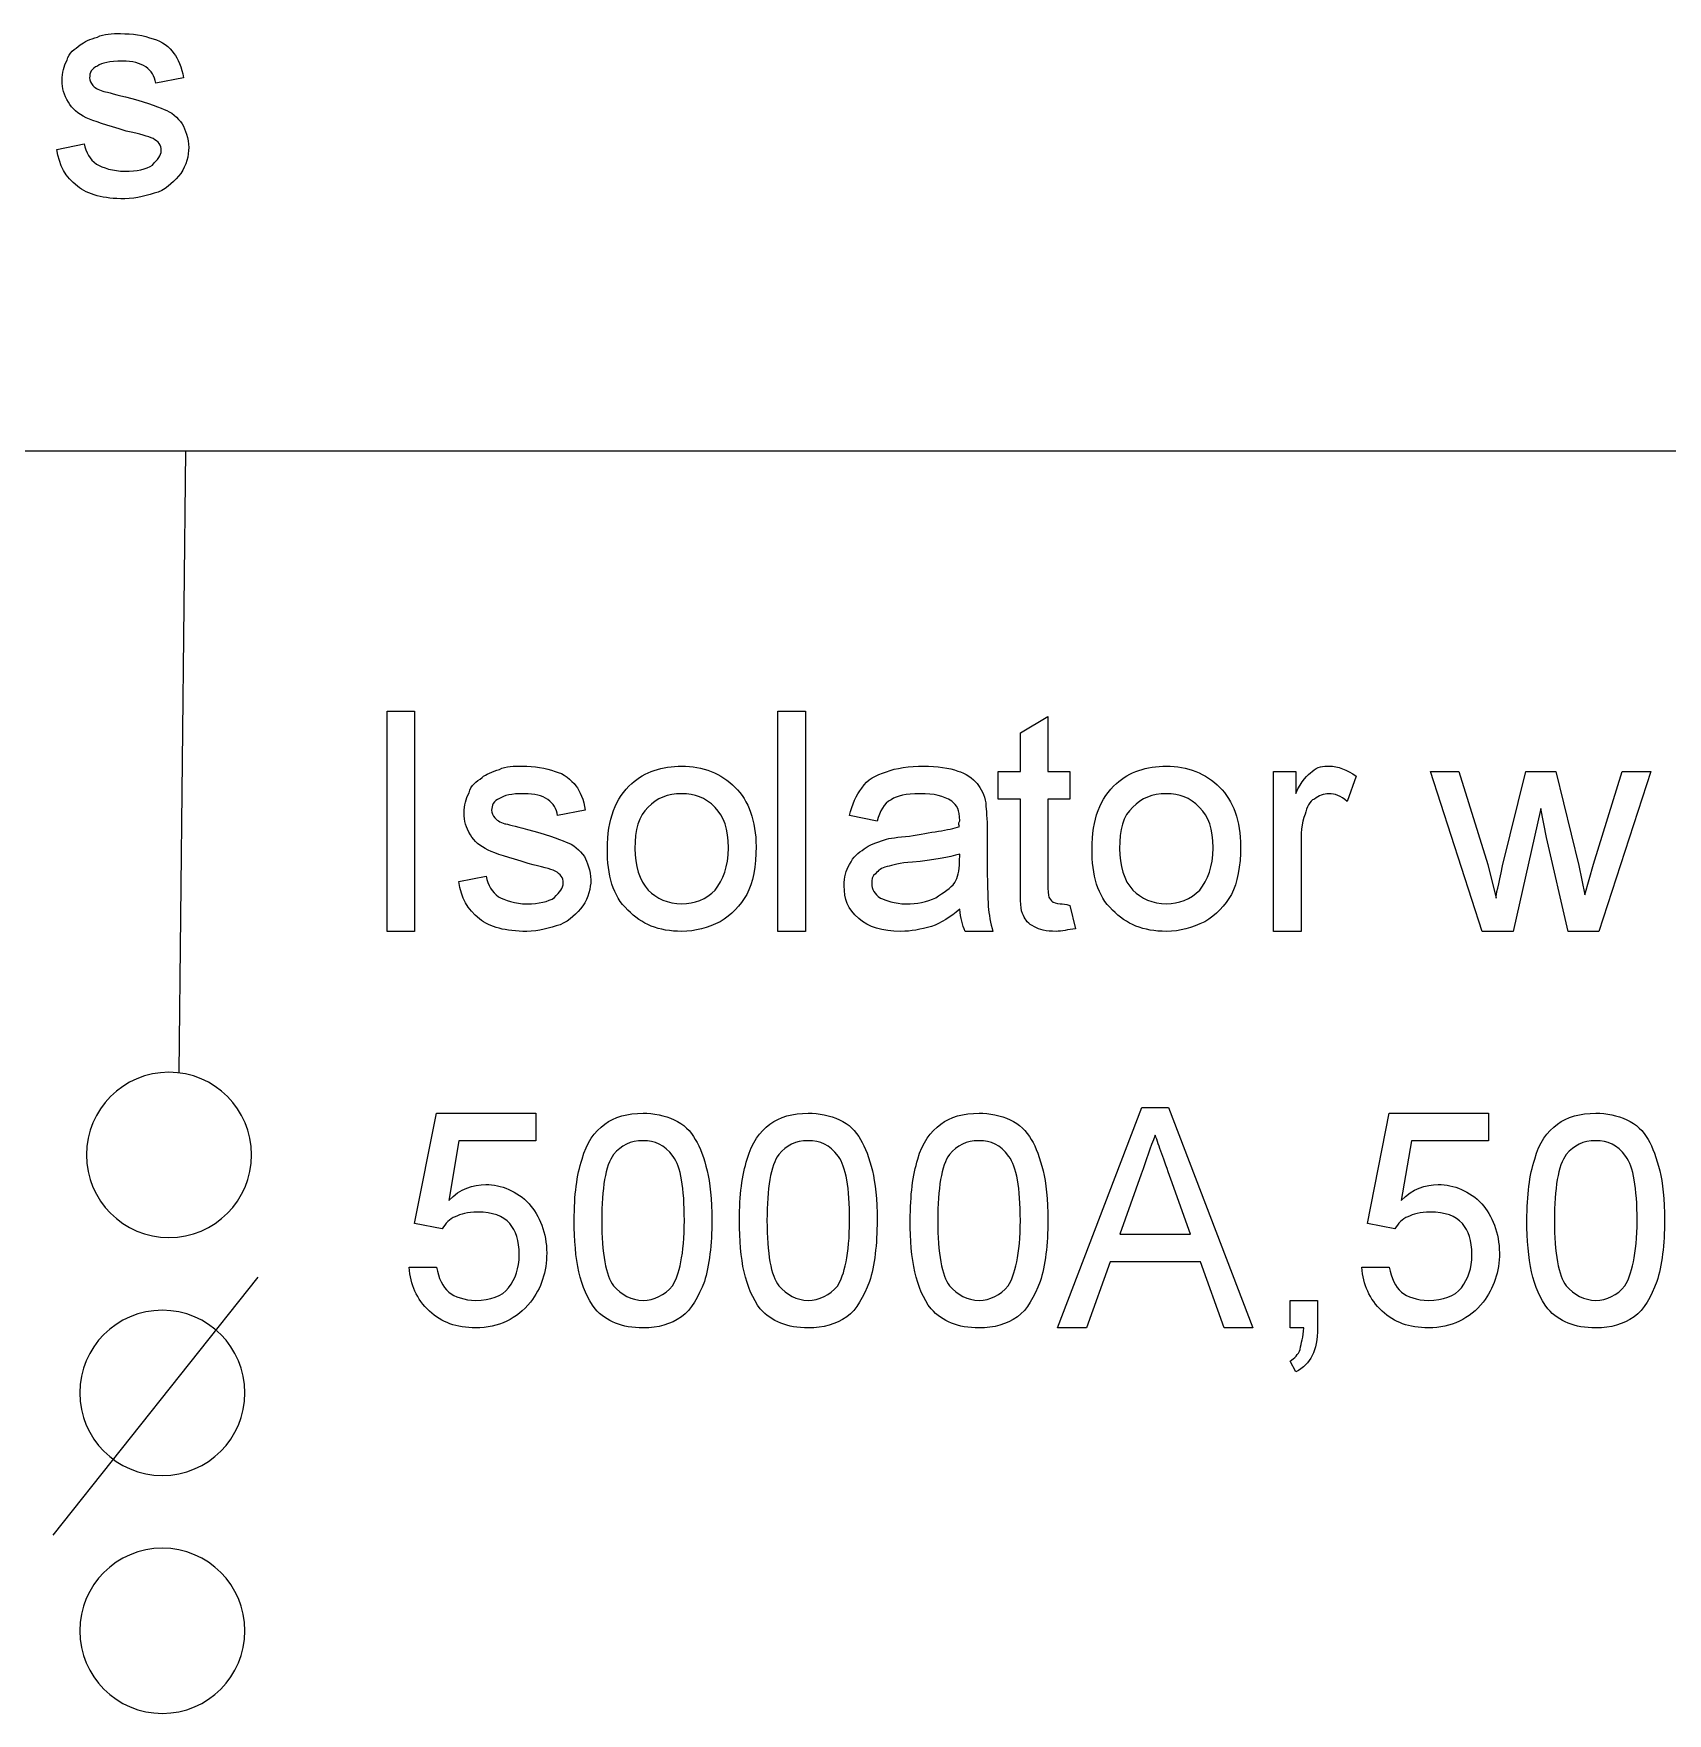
# Model space of a CAD drawing. Header units: millimetres. Extents: x 12 to 286, y 8 to 173.
# Drawn here: x 69.1 to 79.57, y 43.04 to 53.8 of the extents above; entities that cross this region are included whole.
import ezdxf

# ---------------------------------------------------------------- set-up
doc = ezdxf.new("R2010")
doc.units = ezdxf.units.MM
doc.layers.get('0').update_dxf_attribs({"linetype": 'CONTINUOUS'})

msp = doc.modelspace()

# ---------------------------------------------------------------- linework, layer by layer
at = {"color": 0}
for p, q in [((70.0624, 53.516), (69.886, 53.4818)), ((69.2506, 53.0571), (69.427, 53.0931)), ((22.9595, 51.1253), (159.272, 51.1253)), ((70.0761, 51.1253), (70.0334, 47.1456)), ((71.3673, 48.048), (71.3673, 49.4591)), ((71.3673, 49.4591), (71.5437, 49.4591)), ((71.5437, 49.4591), (71.5437, 48.048)), ((73.871, 48.048), (73.871, 49.4591)), ((73.871, 49.4591), (74.0473, 49.4591)), ((74.0473, 49.4591), (74.0473, 48.048)), ((75.4242, 49.3201), (75.6006, 49.4235)), ((75.6006, 49.4235), (75.6006, 49.0721)), ((75.4242, 49.0721), (75.4242, 49.3201)), ((75.2821, 48.8957), (75.2821, 49.0721)), ((75.2821, 49.0721), (75.4242, 49.0721)), ((75.6006, 49.0721), (75.741, 49.0721)), ((75.741, 49.0721), (75.741, 48.8957)), ((77.046, 48.048), (77.046, 49.0721)), ((77.046, 49.0721), (77.1881, 49.0721)), ((77.1881, 49.0721), (77.1881, 48.9313)), ((78.383, 48.048), (78.0521, 49.0721)), ((78.0521, 49.0721), (78.2341, 49.0721)), ((78.2341, 49.0721), (78.4186, 48.4766)), ((78.5139, 48.4671), (78.6624, 49.0721)), ((78.6624, 49.0721), (78.8539, 49.0721)), ((78.8539, 49.0721), (79.0014, 48.4699)), ((79.0952, 48.4794), (79.2797, 49.0721)), ((79.4632, 49.0721), (79.1298, 48.048)), ((79.2797, 49.0721), (79.4632, 49.0721)), ((77.5751, 49.0418), (77.5187, 48.8805)), ((75.4242, 48.8957), (75.2821, 48.8957)), ((75.4242, 48.3415), (75.4242, 48.8957)), ((75.741, 48.8957), (75.6006, 48.8957)), ((75.6006, 48.8957), (75.6006, 48.3528)), ((72.6362, 48.8237), (72.4598, 48.7895)), ((74.5063, 48.7535), (74.3299, 48.7895)), ((78.7576, 48.835), (78.5813, 48.048)), ((78.7947, 48.6488), (78.7576, 48.835)), ((75.2119, 48.7204), (75.2119, 48.5098)), ((78.934, 48.048), (78.7947, 48.6488)), ((72.7784, 48.5771), (72.7784, 48.5771)), ((75.0341, 48.4946), (75.0355, 48.5429)), ((75.8832, 48.5771), (75.8832, 48.5771)), ((77.2223, 48.5937), (77.2223, 48.048)), ((78.4186, 48.4766), (78.4722, 48.2618)), ((79.0014, 48.4699), (79.0402, 48.2822)), ((79.0402, 48.2822), (79.0952, 48.4794)), ((71.8263, 48.3665), (72.0027, 48.4008)), ((75.741, 48.2148), (75.777, 48.0646)), ((75.0355, 48.1902), (75.0355, 48.1902)), ((71.5437, 48.048), (71.3673, 48.048)), ((74.0473, 48.048), (73.871, 48.048)), ((75.2479, 48.048), (75.0715, 48.048)), ((77.2223, 48.048), (77.046, 48.048)), ((78.5813, 48.048), (78.383, 48.048)), ((79.1298, 48.048), (78.934, 48.048)), ((75.6627, 45.5083), (76.2028, 46.9194)), ((76.2028, 46.9194), (76.3736, 46.9194)), ((76.3736, 46.9194), (76.9137, 45.5083)), ((71.5437, 46.1779), (71.6841, 46.8835)), ((71.6841, 46.8835), (72.3194, 46.8835)), ((72.3194, 46.8835), (72.3194, 46.7071)), ((77.6471, 46.1779), (77.7875, 46.8835)), ((77.7875, 46.8835), (78.4229, 46.8835)), ((78.4229, 46.8835), (78.4229, 46.7071)), ((71.8273, 46.7071), (71.7628, 46.3243)), ((72.3194, 46.7071), (71.8273, 46.7071)), ((77.9307, 46.7071), (77.8648, 46.3243)), ((78.4229, 46.7071), (77.9307, 46.7071)), ((76.1986, 46.4936), (76.0607, 46.1077)), ((76.5143, 46.1077), (76.3887, 46.4619)), ((71.7201, 46.1437), (71.5437, 46.1779)), ((72.566, 46.1959), (72.566, 46.1959)), ((73.6244, 46.1959), (73.6244, 46.1959)), ((74.7187, 46.1959), (74.7187, 46.1959)), ((77.8235, 46.1437), (77.6471, 46.1779)), ((78.6694, 46.1959), (78.6694, 46.1959)), ((76.0607, 46.1077), (76.5143, 46.1077)), ((71.5077, 45.8971), (71.6841, 45.8971)), ((75.9989, 45.9313), (75.8472, 45.5083)), ((76.5775, 45.9313), (75.9989, 45.9313)), ((76.7292, 45.5083), (76.5775, 45.9313)), ((77.6111, 45.8971), (77.7875, 45.8971)), ((69.2284, 44.1812), (70.5418, 45.8336)), ((77.1521, 45.5083), (77.1521, 45.6847)), ((77.1521, 45.6847), (77.3285, 45.6847)), ((77.3285, 45.6847), (77.3285, 45.5083)), ((75.8472, 45.5083), (75.6627, 45.5083)), ((76.9137, 45.5083), (76.7292, 45.5083)), ((77.2403, 45.5083), (77.1521, 45.5083)), ((77.1881, 45.2258), (77.1521, 45.296))]:
    msp.add_line(p, q, dxfattribs=at)
for points in [[(69.511, 53.7767), (69.5523, 53.7986), (69.6062, 53.7986), (69.6599, 53.7986)], [(69.6599, 53.7986), (69.7315, 53.7986), (69.8087, 53.7877), (69.8694, 53.764)], [(69.3166, 53.6279), (69.3279, 53.6773), (69.3663, 53.6995), (69.4009, 53.7256)], [(69.4009, 53.7256), (69.4256, 53.7464), (69.4641, 53.7626), (69.511, 53.7767)], [(69.8694, 53.764), (69.923, 53.7531), (69.9742, 53.7104), (70.0017, 53.672)], [(69.2848, 53.498), (69.2848, 53.5506), (69.2961, 53.5876), (69.3166, 53.6279)], [(69.511, 53.5905), (69.4739, 53.5795), (69.4612, 53.5436), (69.4612, 53.516)], [(69.6722, 53.6222), (69.5854, 53.6222), (69.5427, 53.6113), (69.511, 53.5905)], [(69.8211, 53.5852), (69.784, 53.6099), (69.7371, 53.6222), (69.6722, 53.6222)], [(69.886, 53.4818), (69.8775, 53.5259), (69.8571, 53.5601), (69.8211, 53.5852)], [(70.0017, 53.672), (70.0278, 53.6402), (70.0511, 53.5809), (70.0624, 53.516)], [(69.3251, 53.359), (69.2976, 53.406), (69.2848, 53.4472), (69.2848, 53.498)], [(69.4612, 53.516), (69.4612, 53.498), (69.4683, 53.4818), (69.4821, 53.4666)], [(69.4821, 53.4666), (69.4891, 53.4568), (69.5166, 53.4388), (69.5456, 53.4293)], [(69.5456, 53.4293), (69.5579, 53.4293), (69.6101, 53.4127), (69.6902, 53.3936)], [(69.6902, 53.3936), (69.8017, 53.3658), (69.8899, 53.3329), (69.9396, 53.3121)], [(69.4394, 53.2599), (69.3843, 53.2874), (69.3512, 53.3164), (69.3251, 53.359)], [(69.9396, 53.3121), (69.9823, 53.2998), (70.0278, 53.2599), (70.0553, 53.2197)], [(69.6958, 53.1742), (69.5674, 53.2158), (69.4902, 53.2349), (69.4394, 53.2599)], [(69.868, 53.1262), (69.8377, 53.14), (69.7865, 53.1551), (69.6958, 53.1742)], [(70.0553, 53.2197), (70.0733, 53.1841), (70.0966, 53.129), (70.0966, 53.0684)], [(69.3829, 52.8204), (69.3043, 52.8821), (69.2697, 52.9527), (69.2506, 53.0571)], [(69.427, 53.0931), (69.4365, 53.0366), (69.4626, 52.9925), (69.5053, 52.9622)], [(69.8638, 52.9565), (69.8969, 52.9939), (69.9202, 53.0144), (69.9202, 53.0504)], [(69.9202, 53.0504), (69.9202, 53.0849), (69.9022, 53.1068), (69.868, 53.1262)], [(70.0966, 53.0684), (70.0966, 53.0186), (70.08, 52.9551), (70.0458, 52.9029)], [(69.5053, 52.9622), (69.547, 52.9399), (69.6101, 52.9167), (69.6888, 52.9167)], [(69.6888, 52.9167), (69.7618, 52.9167), (69.8253, 52.9304), (69.8638, 52.9565)], [(70.0458, 52.9029), (70.0056, 52.856), (69.9643, 52.8105), (69.9012, 52.783)], [(69.686, 52.7403), (69.5494, 52.7403), (69.4517, 52.7664), (69.3829, 52.8204)], [(69.9012, 52.783), (69.832, 52.7636), (69.766, 52.7403), (69.686, 52.7403)], [(71.9762, 49.0333), (71.9998, 49.0555), (72.0397, 49.0707), (72.0866, 49.0859)], [(72.0866, 49.0859), (72.1279, 49.1063), (72.1815, 49.1063), (72.2341, 49.1063)], [(72.2341, 49.1063), (72.3071, 49.1063), (72.3844, 49.0954), (72.4436, 49.0721)], [(72.4436, 49.0721), (72.4987, 49.0608), (72.548, 49.0181), (72.577, 48.9797)], [(72.9354, 48.9948), (73.0169, 49.0721), (73.1298, 49.1063), (73.255, 49.1063)], [(73.255, 49.1063), (73.3887, 49.1063), (73.5087, 49.0608), (73.5969, 48.9701)], [(74.4086, 48.9659), (74.4432, 49.0238), (74.4982, 49.0456), (74.5656, 49.0707)], [(74.5656, 49.0707), (74.6263, 49.094), (74.7145, 49.1063), (74.8055, 49.1063)], [(74.8055, 49.1063), (74.8894, 49.1063), (74.9681, 49.0968), (75.0231, 49.0746)], [(75.0231, 49.0746), (75.0729, 49.0636), (75.1209, 49.0266), (75.1473, 48.9948)], [(76.0402, 48.9948), (76.1213, 49.0721), (76.2332, 49.1063), (76.3598, 49.1063)], [(76.3598, 49.1063), (76.4921, 49.1063), (76.6135, 49.0608), (76.7016, 48.9701)], [(77.1881, 48.9313), (77.2266, 49.0142), (77.2626, 49.0499), (77.2943, 49.0721)], [(77.2943, 49.0721), (77.3271, 49.1063), (77.3631, 49.1063), (77.403, 49.1063)], [(77.403, 49.1063), (77.458, 49.1063), (77.5173, 49.0844), (77.5751, 49.0418)], [(71.8922, 48.9356), (71.9018, 48.985), (71.9406, 49.0086), (71.9762, 49.0333)], [(72.577, 48.9797), (72.6034, 48.9479), (72.6267, 48.8901), (72.6362, 48.8237)], [(72.7784, 48.5771), (72.7784, 48.7645), (72.8306, 48.9038), (72.9354, 48.9948)], [(73.5969, 48.9701), (73.6836, 48.8887), (73.7306, 48.7521), (73.7306, 48.5923)], [(74.3299, 48.7895), (74.3465, 48.8625), (74.3726, 48.9218), (74.4086, 48.9659)], [(75.1473, 48.9948), (75.172, 48.9645), (75.1928, 48.9204), (75.2038, 48.8707)], [(75.8832, 48.5771), (75.8832, 48.7645), (75.934, 48.9038), (76.0402, 48.9948)], [(76.7016, 48.9701), (76.787, 48.8887), (76.8354, 48.7521), (76.8354, 48.5923)], [(71.8605, 48.8061), (71.8605, 48.8583), (71.8714, 48.8957), (71.8922, 48.9356)], [(72.0866, 48.8982), (72.0492, 48.8872), (72.0369, 48.8527), (72.0369, 48.8237)], [(72.2478, 48.9299), (72.161, 48.9299), (72.1184, 48.9204), (72.0866, 48.8982)], [(72.3967, 48.8929), (72.3593, 48.9176), (72.3124, 48.9299), (72.2478, 48.9299)], [(72.4598, 48.7895), (72.4531, 48.8336), (72.4323, 48.8678), (72.3967, 48.8929)], [(73.255, 48.9299), (73.1629, 48.9299), (73.0966, 48.901), (73.0402, 48.8431)], [(73.4688, 48.8417), (73.4039, 48.9066), (73.3393, 48.9299), (73.255, 48.9299)], [(74.5959, 48.8915), (74.549, 48.8668), (74.5257, 48.8199), (74.5063, 48.7535)], [(74.7818, 48.9299), (74.6883, 48.9299), (74.6358, 48.9176), (74.5959, 48.8915)], [(74.9847, 48.8819), (74.9321, 48.9176), (74.8714, 48.9299), (74.7818, 48.9299)], [(75.0355, 48.7564), (75.0355, 48.8266), (75.0189, 48.8569), (74.9847, 48.8819)], [(75.2038, 48.8707), (75.1995, 48.8488), (75.2119, 48.7909), (75.2119, 48.7204)], [(76.3598, 48.9299), (76.2663, 48.9299), (76.2014, 48.901), (76.145, 48.8431)], [(76.5722, 48.8417), (76.5087, 48.9066), (76.4438, 48.9299), (76.3598, 48.9299)], [(77.3081, 48.8957), (77.2749, 48.8844), (77.2597, 48.8403), (77.2488, 48.799)], [(77.4016, 48.9299), (77.3659, 48.9299), (77.3356, 48.919), (77.3081, 48.8957)], [(77.5187, 48.8805), (77.4746, 48.9176), (77.4404, 48.9299), (77.4016, 48.9299)], [(71.9007, 48.6668), (71.8728, 48.7151), (71.8605, 48.7549), (71.8605, 48.8061)], [(72.0369, 48.8237), (72.0369, 48.8061), (72.0439, 48.7895), (72.0577, 48.7743)], [(72.0577, 48.7743), (72.0644, 48.7645), (72.0919, 48.7468), (72.1212, 48.737)], [(73.0402, 48.8431), (72.9781, 48.7895), (72.9548, 48.6957), (72.9548, 48.5786)], [(73.5542, 48.5828), (73.5542, 48.7066), (73.5252, 48.7825), (73.4688, 48.8417)], [(75.0341, 48.7193), (75.0231, 48.7384), (75.0355, 48.7507), (75.0355, 48.7564)], [(76.145, 48.8431), (76.0815, 48.7895), (76.0596, 48.6957), (76.0596, 48.5786)], [(76.659, 48.5828), (76.659, 48.7066), (76.63, 48.7825), (76.5722, 48.8417)], [(77.2488, 48.799), (77.2223, 48.7454), (77.2223, 48.6668), (77.2223, 48.5937)], [(72.015, 48.5676), (71.9596, 48.5951), (71.9268, 48.6241), (71.9007, 48.6668)], [(72.1212, 48.737), (72.1335, 48.737), (72.1857, 48.7204), (72.2658, 48.7013)], [(72.2658, 48.7013), (72.3773, 48.6738), (72.4655, 48.6406), (72.5152, 48.6198)], [(74.5532, 48.6336), (74.585, 48.6473), (74.6428, 48.6502), (74.713, 48.6586)], [(74.713, 48.6586), (74.8496, 48.6833), (74.9667, 48.6957), (75.0341, 48.7193)], [(72.2711, 48.4822), (72.1431, 48.5235), (72.0644, 48.544), (72.015, 48.5676)], [(72.5152, 48.6198), (72.5579, 48.6075), (72.602, 48.5676), (72.6309, 48.5278)], [(72.6309, 48.5278), (72.6489, 48.4918), (72.6722, 48.4367), (72.6722, 48.3775)], [(72.9093, 48.1845), (72.8126, 48.2769), (72.7784, 48.4064), (72.7784, 48.5771)], [(72.9548, 48.5786), (72.9548, 48.471), (72.9823, 48.3718), (73.0402, 48.3126)], [(73.4688, 48.3126), (73.5182, 48.3775), (73.5542, 48.4614), (73.5542, 48.5828)], [(73.7306, 48.5923), (73.7306, 48.4685), (73.7112, 48.3581), (73.6713, 48.2836)], [(74.3299, 48.4766), (74.355, 48.5278), (74.385, 48.551), (74.4238, 48.5757)], [(74.4238, 48.5757), (74.4541, 48.6022), (74.5049, 48.6198), (74.5532, 48.6336)], [(75.0355, 48.5429), (74.9681, 48.5221), (74.8676, 48.5041), (74.7324, 48.4904)], [(76.0141, 48.1845), (75.9174, 48.2769), (75.8832, 48.4064), (75.8832, 48.5771)], [(76.0596, 48.5786), (76.0596, 48.471), (76.0871, 48.3718), (76.145, 48.3126)], [(76.5736, 48.3126), (76.623, 48.3775), (76.659, 48.4614), (76.659, 48.5828)], [(76.8354, 48.5923), (76.8354, 48.4685), (76.8145, 48.3581), (76.7761, 48.2836)], [(72.4436, 48.4339), (72.4133, 48.4477), (72.3607, 48.4628), (72.2711, 48.4822)], [(72.4958, 48.3581), (72.4958, 48.3926), (72.4778, 48.4159), (72.4436, 48.4339)], [(74.2957, 48.3401), (74.2957, 48.3979), (74.3066, 48.4353), (74.3299, 48.4766)], [(74.5712, 48.4628), (74.53, 48.4558), (74.5148, 48.4382), (74.4968, 48.4173)], [(74.7324, 48.4904), (74.651, 48.4875), (74.603, 48.4724), (74.5712, 48.4628)], [(75.0051, 48.3609), (75.0231, 48.3926), (75.0341, 48.4353), (75.0341, 48.4946)], [(75.2119, 48.5098), (75.2119, 48.3747), (75.2147, 48.2632), (75.2189, 48.2078)], [(78.4722, 48.2618), (78.4698, 48.2836), (78.4874, 48.3401), (78.5139, 48.4671)], [(71.9586, 48.1281), (71.8799, 48.1902), (71.8439, 48.2618), (71.8263, 48.3665)], [(72.0027, 48.4008), (72.0122, 48.3443), (72.0383, 48.3002), (72.081, 48.2699)], [(72.4394, 48.2646), (72.4726, 48.3016), (72.4958, 48.3224), (72.4958, 48.3581)], [(72.6722, 48.3775), (72.6722, 48.3263), (72.6556, 48.2632), (72.6211, 48.2106)], [(73.0402, 48.3126), (73.0913, 48.2604), (73.1682, 48.2244), (73.255, 48.2244)], [(73.255, 48.2244), (73.3351, 48.2244), (73.4124, 48.2533), (73.4688, 48.3126)], [(74.3892, 48.1309), (74.3176, 48.1926), (74.2957, 48.2547), (74.2957, 48.3401)], [(74.4968, 48.4173), (74.4721, 48.405), (74.4721, 48.3775), (74.4721, 48.3528)], [(74.4721, 48.3528), (74.4721, 48.321), (74.4897, 48.285), (74.5271, 48.2618)], [(74.8827, 48.2632), (74.9307, 48.3002), (74.979, 48.3224), (75.0051, 48.3609)], [(75.4433, 48.1499), (75.4242, 48.1817), (75.4242, 48.2438), (75.4242, 48.3415)], [(75.6006, 48.3528), (75.6006, 48.3126), (75.6035, 48.2794), (75.6073, 48.2671)], [(76.145, 48.3126), (76.1958, 48.2604), (76.273, 48.2244), (76.3598, 48.2244)], [(76.3598, 48.2244), (76.4385, 48.2244), (76.5157, 48.2533), (76.5736, 48.3126)], [(72.081, 48.2699), (72.1212, 48.248), (72.1857, 48.2244), (72.2644, 48.2244)], [(72.2644, 48.2244), (72.3374, 48.2244), (72.4006, 48.2381), (72.4394, 48.2646)], [(72.6211, 48.2106), (72.5812, 48.1637), (72.5399, 48.1182), (72.4764, 48.0907)], [(73.6713, 48.2836), (73.6286, 48.2134), (73.575, 48.1513), (73.5005, 48.1101)], [(74.5271, 48.2618), (74.5589, 48.248), (74.6196, 48.2244), (74.6926, 48.2244)], [(74.6926, 48.2244), (74.76, 48.2244), (74.8259, 48.2367), (74.8827, 48.2632)], [(75.2189, 48.2078), (75.2217, 48.1584), (75.2341, 48.0991), (75.2479, 48.048)], [(75.6073, 48.2671), (75.6102, 48.2632), (75.6211, 48.2438), (75.6324, 48.2353)], [(75.6324, 48.2353), (75.6324, 48.2367), (75.6585, 48.2244), (75.6789, 48.2244)], [(75.6789, 48.2244), (75.6931, 48.2244), (75.7163, 48.2215), (75.741, 48.2148)], [(76.7761, 48.2836), (76.7334, 48.2134), (76.6794, 48.1513), (76.605, 48.1101)], [(72.2616, 48.048), (72.1251, 48.048), (72.0273, 48.0741), (71.9586, 48.1281)], [(73.255, 48.048), (73.1061, 48.048), (72.9975, 48.0935), (72.9093, 48.1845)], [(73.5005, 48.1101), (73.4191, 48.0716), (73.3432, 48.048), (73.255, 48.048)], [(74.658, 48.048), (74.5381, 48.048), (74.4513, 48.0755), (74.3892, 48.1309)], [(75.0355, 48.1902), (74.9762, 48.1376), (74.9155, 48.102), (74.8552, 48.0797)], [(75.0715, 48.048), (75.0521, 48.0882), (75.0411, 48.1348), (75.0355, 48.1902)], [(75.5138, 48.0769), (75.4736, 48.0977), (75.4574, 48.1196), (75.4433, 48.1499)], [(76.3598, 48.048), (76.2109, 48.048), (76.1023, 48.0935), (76.0141, 48.1845)], [(76.605, 48.1101), (76.5239, 48.0716), (76.448, 48.048), (76.3598, 48.048)], [(72.4764, 48.0907), (72.4076, 48.0716), (72.3417, 48.048), (72.2616, 48.048)], [(74.8552, 48.0797), (74.7832, 48.0603), (74.7268, 48.048), (74.658, 48.048)], [(75.6528, 48.048), (75.5869, 48.048), (75.5467, 48.0579), (75.5138, 48.0769)], [(75.777, 48.0646), (75.7301, 48.0603), (75.6888, 48.048), (75.6528, 48.048)], [(69.9699, 47.1456), (69.6778, 47.1456), (69.4408, 46.9085), (69.4408, 46.6164)], [(70.4991, 46.6164), (70.4991, 46.9085), (70.262, 47.1456), (69.9699, 47.1456)], [(72.6158, 46.5889), (72.6447, 46.6961), (72.6969, 46.7663), (72.7618, 46.8133)], [(72.7618, 46.8133), (72.8211, 46.8602), (72.9093, 46.8835), (73.007, 46.8835)], [(73.007, 46.8835), (73.0733, 46.8835), (73.1464, 46.8697), (73.207, 46.8408)], [(73.207, 46.8408), (73.2663, 46.8147), (73.3129, 46.7692), (73.3418, 46.7141)], [(73.6741, 46.5889), (73.703, 46.6961), (73.7553, 46.7663), (73.8202, 46.8133)], [(73.8202, 46.8133), (73.8794, 46.8602), (73.9676, 46.8835), (74.0653, 46.8835)], [(74.0653, 46.8835), (74.1317, 46.8835), (74.2047, 46.8697), (74.2654, 46.8408)], [(74.2654, 46.8408), (74.3246, 46.8147), (74.3712, 46.7692), (74.4001, 46.7141)], [(74.767, 46.5889), (74.7959, 46.6961), (74.8496, 46.7663), (74.9141, 46.8133)], [(74.9141, 46.8133), (74.9723, 46.8602), (75.0605, 46.8835), (75.1597, 46.8835)], [(75.1597, 46.8835), (75.2256, 46.8835), (75.2987, 46.8697), (75.3593, 46.8408)], [(75.3593, 46.8408), (75.4172, 46.8147), (75.4641, 46.7692), (75.4944, 46.7141)], [(78.7192, 46.5889), (78.7467, 46.6961), (78.8003, 46.7663), (78.8652, 46.8133)], [(78.8652, 46.8133), (78.9245, 46.8602), (79.0127, 46.8835), (79.1104, 46.8835)], [(79.1104, 46.8835), (79.1767, 46.8835), (79.2498, 46.8697), (79.3101, 46.8408)], [(79.3101, 46.8408), (79.3679, 46.8147), (79.4163, 46.7692), (79.4452, 46.7141)], [(73.0056, 46.7071), (72.9259, 46.7071), (72.868, 46.6781), (72.8183, 46.6189)], [(73.2, 46.6065), (73.1407, 46.6838), (73.0871, 46.7071), (73.0056, 46.7071)], [(73.3418, 46.7141), (73.3721, 46.6686), (73.3986, 46.5928), (73.4176, 46.5145)], [(74.0639, 46.7071), (73.9842, 46.7071), (73.9263, 46.6781), (73.8766, 46.6189)], [(74.2583, 46.6065), (74.199, 46.6838), (74.1454, 46.7071), (74.0639, 46.7071)], [(74.4001, 46.7141), (74.4305, 46.6686), (74.4569, 46.5928), (74.476, 46.5145)], [(75.1582, 46.7071), (75.0782, 46.7071), (75.0203, 46.6781), (74.9695, 46.6189)], [(75.3512, 46.6065), (75.2934, 46.6838), (75.2394, 46.7071), (75.1582, 46.7071)], [(75.4944, 46.7141), (75.5248, 46.6686), (75.5495, 46.5928), (75.5703, 46.5145)], [(76.2882, 46.7431), (76.255, 46.6644), (76.2317, 46.5818), (76.1986, 46.4936)], [(76.3887, 46.4619), (76.3418, 46.5899), (76.3129, 46.6729), (76.2882, 46.7431)], [(79.109, 46.7071), (79.0293, 46.7071), (78.9711, 46.6781), (78.9217, 46.6189)], [(79.3034, 46.6065), (79.2441, 46.6838), (79.1905, 46.7071), (79.109, 46.7071)], [(79.4452, 46.7141), (79.4755, 46.6686), (79.5002, 46.5928), (79.5211, 46.5145)], [(69.4408, 46.6164), (69.4408, 46.3243), (69.6778, 46.0872), (69.9699, 46.0872)], [(69.9699, 46.0872), (70.262, 46.0872), (70.4991, 46.3243), (70.4991, 46.6164)], [(72.8183, 46.6189), (72.7661, 46.5487), (72.7424, 46.4012), (72.7424, 46.1959)], [(73.2716, 46.1959), (73.2716, 46.4083), (73.2483, 46.5391), (73.2, 46.6065)], [(73.8766, 46.6189), (73.8244, 46.5487), (73.8008, 46.4012), (73.8008, 46.1959)], [(74.3299, 46.1959), (74.3299, 46.4083), (74.3066, 46.5391), (74.2583, 46.6065)], [(74.9695, 46.6189), (74.9184, 46.5487), (74.8951, 46.4012), (74.8951, 46.1959)], [(75.4242, 46.1959), (75.4242, 46.4083), (75.3992, 46.5391), (75.3512, 46.6065)], [(78.9217, 46.6189), (78.8691, 46.5487), (78.8458, 46.4012), (78.8458, 46.1959)], [(79.375, 46.1959), (79.375, 46.4083), (79.3517, 46.5391), (79.3034, 46.6065)], [(72.566, 46.1959), (72.566, 46.3613), (72.5826, 46.4866), (72.6158, 46.5889)], [(73.4176, 46.5145), (73.4356, 46.4414), (73.448, 46.3296), (73.448, 46.1959)], [(73.6244, 46.1959), (73.6244, 46.3613), (73.641, 46.4866), (73.6741, 46.5889)], [(74.476, 46.5145), (74.494, 46.4414), (74.5063, 46.3296), (74.5063, 46.1959)], [(74.7187, 46.1959), (74.7187, 46.3613), (74.7353, 46.4866), (74.767, 46.5889)], [(75.5703, 46.5145), (75.5883, 46.4414), (75.6006, 46.3296), (75.6006, 46.1959)], [(78.6694, 46.1959), (78.6694, 46.3613), (78.686, 46.4866), (78.7192, 46.5889)], [(79.5211, 46.5145), (79.539, 46.4414), (79.5514, 46.3296), (79.5514, 46.1959)], [(71.7628, 46.3243), (71.8358, 46.4012), (71.9169, 46.4263), (71.9998, 46.4263)], [(71.9998, 46.4263), (72.0975, 46.4263), (72.2009, 46.3846), (72.2768, 46.3035)], [(77.8648, 46.3243), (77.9378, 46.4012), (78.0189, 46.4263), (78.1018, 46.4263)], [(78.1018, 46.4263), (78.201, 46.4263), (78.3043, 46.3846), (78.3802, 46.3035)], [(72.2768, 46.3035), (72.3427, 46.2276), (72.3896, 46.1162), (72.3896, 45.9878)], [(78.3802, 46.3035), (78.4461, 46.2276), (78.4931, 46.1162), (78.4931, 45.9878)], [(71.804, 46.2195), (71.7656, 46.2097), (71.7419, 46.174), (71.7201, 46.1437)], [(71.9473, 46.2499), (71.8813, 46.2499), (71.8386, 46.2386), (71.804, 46.2195)], [(72.1526, 46.1768), (72.1099, 46.2248), (72.0439, 46.2499), (71.9473, 46.2499)], [(72.2133, 45.9768), (72.2133, 46.0692), (72.1942, 46.1285), (72.1526, 46.1768)], [(72.6997, 45.6297), (72.602, 45.7606), (72.566, 45.9422), (72.566, 46.1959)], [(72.7424, 46.1959), (72.7424, 45.9853), (72.7685, 45.8403), (72.8183, 45.7786)], [(73.1957, 45.7786), (73.2374, 45.8445), (73.2716, 45.9796), (73.2716, 46.1959)], [(73.448, 46.1959), (73.448, 46.0446), (73.4314, 45.9066), (73.4, 45.8047)], [(73.7581, 45.6297), (73.6604, 45.7606), (73.6244, 45.9422), (73.6244, 46.1959)], [(73.8008, 46.1959), (73.8008, 45.9853), (73.8269, 45.8403), (73.8766, 45.7786)], [(74.2541, 45.7786), (74.2957, 45.8445), (74.3299, 45.9796), (74.3299, 46.1959)], [(74.5063, 46.1959), (74.5063, 46.0446), (74.4897, 45.9066), (74.4583, 45.8047)], [(74.8524, 45.6297), (74.7529, 45.7606), (74.7187, 45.9422), (74.7187, 46.1959)], [(74.8951, 46.1959), (74.8951, 45.9853), (74.9198, 45.8403), (74.9709, 45.7786)], [(75.347, 45.7786), (75.3883, 45.8445), (75.4242, 45.9796), (75.4242, 46.1959)], [(75.6006, 46.1959), (75.6006, 46.0446), (75.584, 45.9066), (75.5509, 45.8047)], [(77.9074, 46.2195), (77.8686, 46.2097), (77.8454, 46.174), (77.8235, 46.1437)], [(78.0493, 46.2499), (77.9833, 46.2499), (77.942, 46.2386), (77.9074, 46.2195)], [(78.256, 46.1768), (78.2119, 46.2248), (78.1473, 46.2499), (78.0493, 46.2499)], [(78.3167, 45.9768), (78.3167, 46.0692), (78.2959, 46.1285), (78.256, 46.1768)], [(78.8031, 45.6297), (78.7054, 45.7606), (78.6694, 45.9422), (78.6694, 46.1959)], [(78.8458, 46.1959), (78.8458, 45.9853), (78.8705, 45.8403), (78.9217, 45.7786)], [(79.2977, 45.7786), (79.339, 45.8445), (79.375, 45.9796), (79.375, 46.1959)], [(79.5514, 46.1959), (79.5514, 46.0446), (79.5348, 45.9066), (79.5016, 45.8047)], [(72.1459, 45.7648), (72.19, 45.8265), (72.2133, 45.8886), (72.2133, 45.9768)], [(72.3896, 45.9878), (72.3896, 45.8706), (72.3554, 45.7606), (72.2849, 45.6724)], [(78.2493, 45.7648), (78.2934, 45.8265), (78.3167, 45.8886), (78.3167, 45.9768)], [(78.4931, 45.9878), (78.4931, 45.8706), (78.4571, 45.7606), (78.3883, 45.6724)], [(71.6386, 45.6145), (71.5546, 45.6971), (71.5186, 45.78), (71.5077, 45.8971)], [(71.6841, 45.8971), (71.6964, 45.8265), (71.7229, 45.7729), (71.7628, 45.7369)], [(77.742, 45.6145), (77.658, 45.6971), (77.622, 45.78), (77.6111, 45.8971)], [(77.7875, 45.8971), (77.7998, 45.8265), (77.826, 45.7729), (77.8662, 45.7369)], [(71.7628, 45.7369), (71.7998, 45.708), (71.8605, 45.6847), (71.9363, 45.6847)], [(71.9363, 45.6847), (72.0302, 45.6847), (72.1018, 45.7108), (72.1459, 45.7648)], [(72.8183, 45.7786), (72.868, 45.7207), (72.9326, 45.6847), (73.007, 45.6847)], [(73.007, 45.6847), (73.0762, 45.6847), (73.1449, 45.7165), (73.1957, 45.7786)], [(73.4, 45.8047), (73.3598, 45.708), (73.3185, 45.6255), (73.2536, 45.5785)], [(73.8766, 45.7786), (73.9263, 45.7207), (73.9909, 45.6847), (74.0653, 45.6847)], [(74.0653, 45.6847), (74.1345, 45.6847), (74.2033, 45.7165), (74.2541, 45.7786)], [(74.4583, 45.8047), (74.4181, 45.708), (74.3768, 45.6255), (74.3119, 45.5785)], [(74.9709, 45.7786), (75.0203, 45.7207), (75.0852, 45.6847), (75.1597, 45.6847)], [(75.1597, 45.6847), (75.2285, 45.6847), (75.2962, 45.7165), (75.347, 45.7786)], [(75.5509, 45.8047), (75.5124, 45.708), (75.4697, 45.6255), (75.4048, 45.5785)], [(77.8662, 45.7369), (77.9032, 45.708), (77.9625, 45.6847), (78.0397, 45.6847)], [(78.0397, 45.6847), (78.1332, 45.6847), (78.2052, 45.7108), (78.2493, 45.7648)], [(78.9217, 45.7786), (78.9711, 45.7207), (79.036, 45.6847), (79.1104, 45.6847)], [(79.1104, 45.6847), (79.1792, 45.6847), (79.2484, 45.7165), (79.2977, 45.7786)], [(79.5016, 45.8047), (79.4632, 45.708), (79.4219, 45.6255), (79.3556, 45.5785)], [(69.9273, 45.6212), (69.6352, 45.6212), (69.3981, 45.3842), (69.3981, 45.0921)], [(70.4564, 45.0921), (70.4564, 45.3842), (70.2194, 45.6212), (69.9273, 45.6212)], [(72.2849, 45.6724), (72.1995, 45.5662), (72.0824, 45.5083), (71.9349, 45.5083)], [(73.007, 45.5083), (72.8708, 45.5083), (72.7742, 45.5482), (72.6997, 45.6297)], [(74.0653, 45.5083), (73.9292, 45.5083), (73.8325, 45.5482), (73.7581, 45.6297)], [(75.1597, 45.5083), (75.0231, 45.5083), (74.9268, 45.5482), (74.8524, 45.6297)], [(78.3883, 45.6724), (78.3029, 45.5662), (78.1858, 45.5083), (78.0383, 45.5083)], [(79.1104, 45.5083), (78.9739, 45.5083), (78.8776, 45.5482), (78.8031, 45.6297)], [(71.9349, 45.5083), (71.8125, 45.5083), (71.7158, 45.5443), (71.6386, 45.6145)], [(73.2536, 45.5785), (73.182, 45.5316), (73.1061, 45.5083), (73.007, 45.5083)], [(74.3119, 45.5785), (74.2403, 45.5316), (74.1645, 45.5083), (74.0653, 45.5083)], [(75.4048, 45.5785), (75.3346, 45.5316), (75.2574, 45.5083), (75.1597, 45.5083)], [(78.0383, 45.5083), (77.9156, 45.5083), (77.8192, 45.5443), (77.742, 45.6145)], [(79.3556, 45.5785), (79.2854, 45.5316), (79.2095, 45.5083), (79.1104, 45.5083)], [(77.2171, 45.3704), (77.2213, 45.4131), (77.2389, 45.4477), (77.2403, 45.5083)], [(77.3285, 45.5083), (77.3285, 45.4353), (77.3176, 45.376), (77.2943, 45.3305)], [(77.1521, 45.296), (77.1811, 45.3125), (77.2033, 45.3376), (77.2171, 45.3704)], [(77.2943, 45.3305), (77.2721, 45.2864), (77.2365, 45.2508), (77.1881, 45.2258)], [(69.3981, 45.0921), (69.3981, 44.8), (69.6352, 44.5629), (69.9273, 44.5629)], [(69.9273, 44.5629), (70.2194, 44.5629), (70.4564, 44.8), (70.4564, 45.0921)], [(69.9273, 44.0972), (69.6352, 44.0972), (69.3981, 43.8602), (69.3981, 43.5681)], [(70.4564, 43.5681), (70.4564, 43.8602), (70.2194, 44.0972), (69.9273, 44.0972)], [(69.3981, 43.5681), (69.3981, 43.276), (69.6352, 43.0389), (69.9273, 43.0389)], [(69.9273, 43.0389), (70.2194, 43.0389), (70.4564, 43.276), (70.4564, 43.5681)]]:
    msp.add_open_spline(points, degree=3, dxfattribs=at)

doc.saveas('drawing.dxf')
